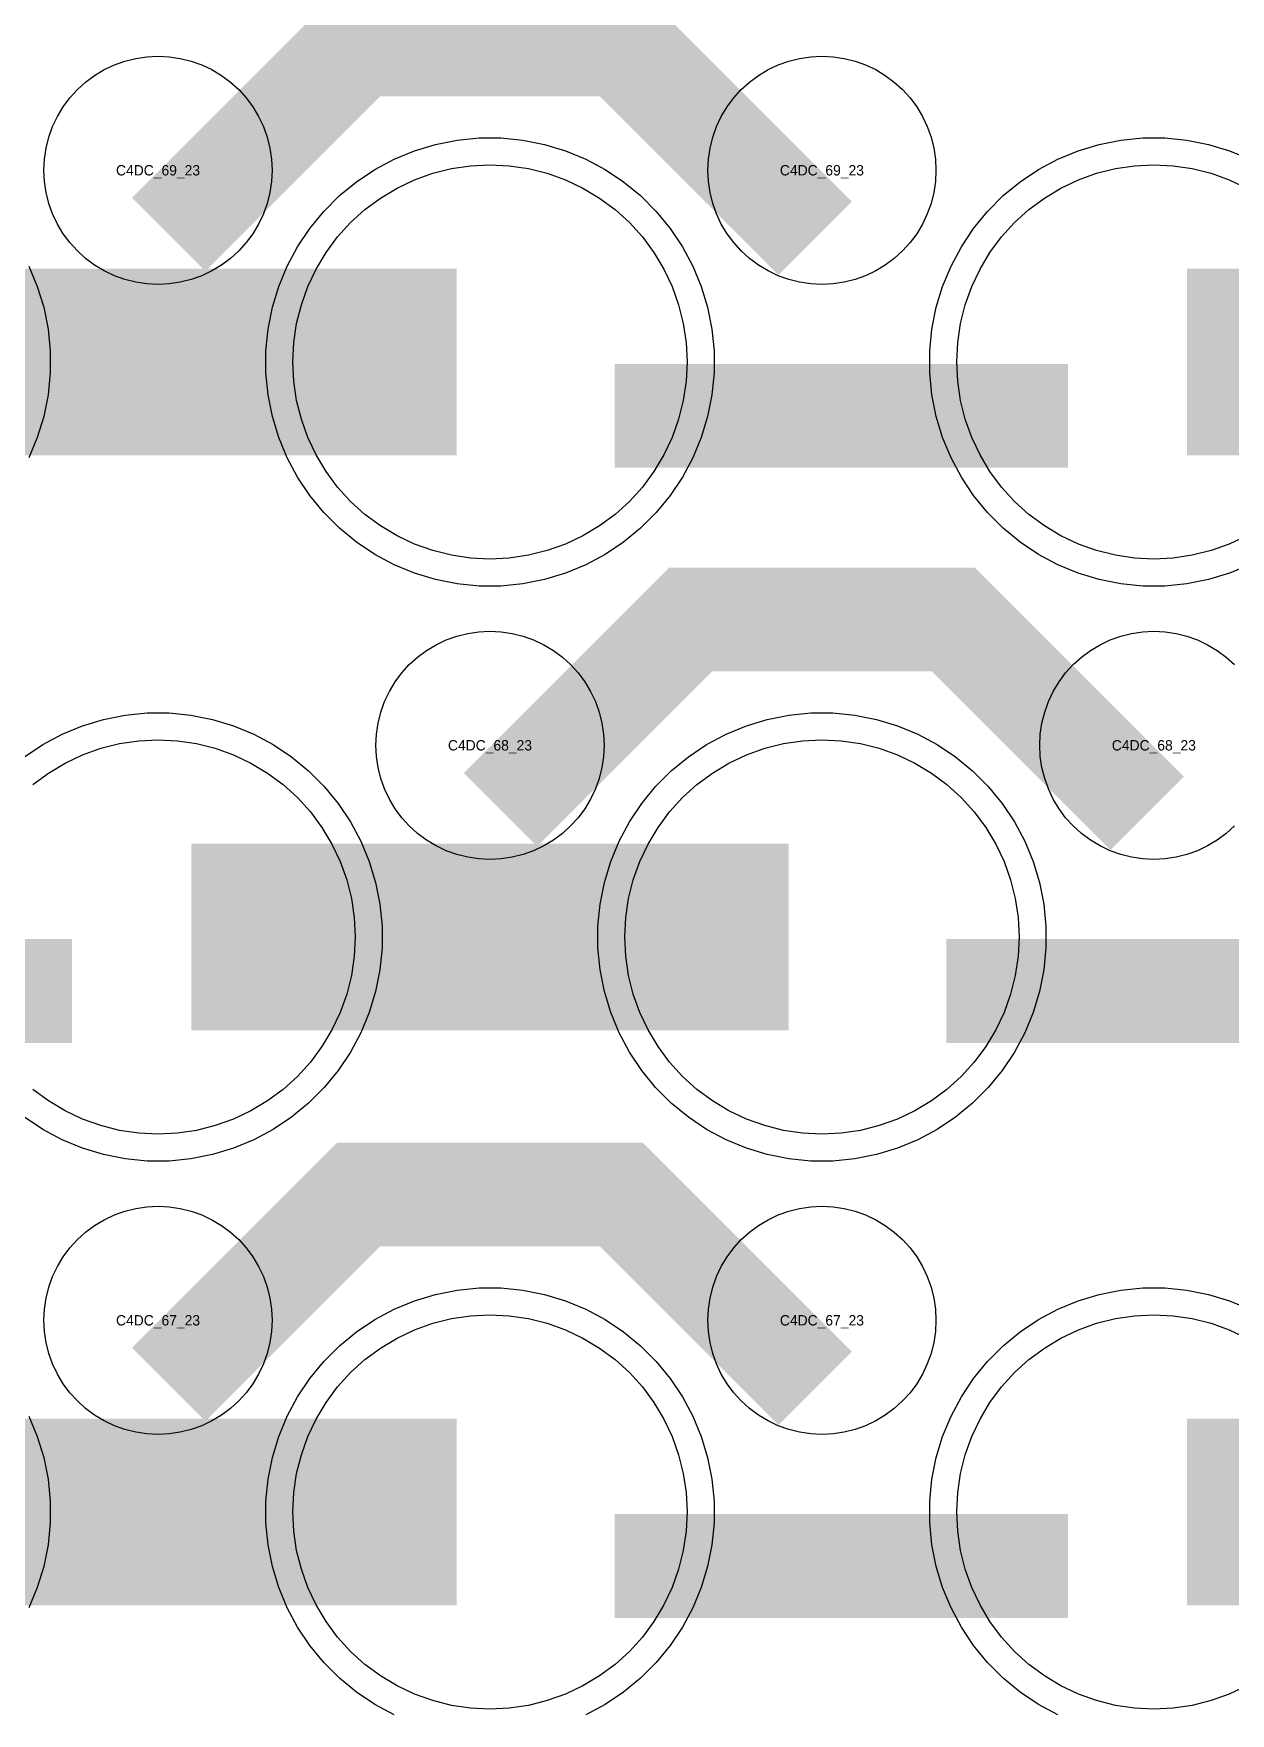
# Model space of a CAD drawing. Extents: x -11880 to 11880, y -14992 to 14992.
# Drawn here: x -4670 to -4381.5, y -5604.3 to -5199.5 of the extents above; entities that cross this region are included whole.
import ezdxf
from ezdxf.enums import TextEntityAlignment as Align

# ---------------------------------------------------------------- set-up
doc = ezdxf.new("R2010")
doc.units = 0
doc.header["$MEASUREMENT"] = 0
for name, color, linetype in [('GDS_775_DT_237', 138, 'CONTINUOUS'), ('RDL1_FS', 34, 'CONTINUOUS'), ('RDL_BS', 160, 'CONTINUOUS')]:
    doc.layers.add(name, color=color, linetype=linetype)

msp = doc.modelspace()

# ---------------------------------------------------------------- linework, layer by layer
at = {"layer": 'RDL1_FS'}
msp.add_lwpolyline([(-4560, -5326.154), (-4564.657, -5325.925), (-4569.268, -5325.241), (-4573.791, -5324.109), (-4578.181, -5322.537), (-4582.395, -5320.545), (-4586.395, -5318.147), (-4590.14, -5315.369), (-4593.594, -5312.239), (-4596.724, -5308.785), (-4599.502, -5305.04), (-4601.9, -5301.04), (-4603.892, -5296.826), (-4605.464, -5292.436), (-4606.596, -5287.913), (-4607.28, -5283.302), (-4607.509, -5278.645), (-4607.28, -5273.988), (-4606.596, -5269.377), (-4605.464, -5264.854), (-4603.892, -5260.464), (-4601.9, -5256.25), (-4599.502, -5252.25), (-4596.724, -5248.505), (-4593.594, -5245.051), (-4590.14, -5241.921), (-4586.395, -5239.143), (-4582.395, -5236.745), (-4578.181, -5234.753), (-4573.791, -5233.181), (-4569.268, -5232.049), (-4564.657, -5231.365), (-4560, -5231.136), (-4555.343, -5231.365), (-4550.732, -5232.049), (-4546.209, -5233.181), (-4541.819, -5234.753), (-4537.605, -5236.745), (-4533.605, -5239.143), (-4529.86, -5241.921), (-4526.406, -5245.051), (-4523.276, -5248.505), (-4520.498, -5252.25), (-4518.1, -5256.25), (-4516.108, -5260.464), (-4514.536, -5264.854), (-4513.404, -5269.377), (-4512.72, -5273.988), (-4512.491, -5278.645), (-4512.72, -5283.302), (-4513.404, -5287.913), (-4514.536, -5292.436), (-4516.108, -5296.826), (-4518.1, -5301.04), (-4520.498, -5305.04), (-4523.276, -5308.785), (-4526.406, -5312.239), (-4529.86, -5315.369), (-4533.605, -5318.147), (-4537.605, -5320.545), (-4541.819, -5322.537), (-4546.209, -5324.109), (-4550.732, -5325.241), (-4555.343, -5325.925)], close=True, dxfattribs=at)
msp.add_lwpolyline([(-4377.605, -5320.545), (-4381.819, -5322.537), (-4386.209, -5324.109), (-4390.732, -5325.241), (-4395.343, -5325.925), (-4400, -5326.154), (-4404.657, -5325.925), (-4409.268, -5325.241), (-4413.791, -5324.109), (-4418.181, -5322.537), (-4422.395, -5320.545), (-4426.395, -5318.147), (-4430.14, -5315.369), (-4433.594, -5312.239), (-4436.724, -5308.785), (-4439.502, -5305.04), (-4441.9, -5301.04), (-4443.892, -5296.826), (-4445.464, -5292.436), (-4446.596, -5287.913), (-4447.28, -5283.302), (-4447.509, -5278.645), (-4447.28, -5273.988), (-4446.596, -5269.377), (-4445.464, -5264.854), (-4443.892, -5260.464), (-4441.9, -5256.25), (-4439.502, -5252.25), (-4436.724, -5248.505), (-4433.594, -5245.051), (-4430.14, -5241.921), (-4426.395, -5239.143), (-4422.395, -5236.745), (-4418.181, -5234.753), (-4413.791, -5233.181), (-4409.268, -5232.049), (-4404.657, -5231.365), (-4400, -5231.136), (-4395.343, -5231.365), (-4390.732, -5232.049), (-4386.209, -5233.181), (-4381.819, -5234.753), (-4377.605, -5236.745)], dxfattribs=at)
for points in [[(-4711.998, -5278.645, 45, 45, 0), (-4639.998, -5278.645, 45, 45, 0)], [(-4639.998, -5278.645, 45, 45, 0), (-4567.998, -5278.645, 45, 45, 0)], [(-4391.998, -5278.645, 45, 45, 0), (-4319.998, -5278.645, 45, 45, 0)]]:
    msp.add_lwpolyline(points, format="xyseb", dxfattribs=at)
at = {"layer": 'RDL1_FS', "color": 240, "true_color": 0xed1f24}
for points in [[(-4670.14, -5380.486), (-4666.395, -5377.708), (-4662.395, -5375.31), (-4658.181, -5373.318), (-4653.791, -5371.746), (-4649.268, -5370.614), (-4644.657, -5369.93), (-4640, -5369.701), (-4635.343, -5369.93), (-4630.732, -5370.614), (-4626.209, -5371.746), (-4621.819, -5373.318), (-4617.605, -5375.31), (-4613.605, -5377.708), (-4609.86, -5380.486), (-4606.406, -5383.616), (-4603.276, -5387.07), (-4600.498, -5390.815), (-4598.1, -5394.815), (-4596.108, -5399.029), (-4594.536, -5403.419), (-4593.404, -5407.942), (-4592.72, -5412.553), (-4592.491, -5417.21), (-4592.72, -5421.867), (-4593.404, -5426.478), (-4594.536, -5431.001), (-4596.108, -5435.391), (-4598.1, -5439.605), (-4600.498, -5443.605), (-4603.276, -5447.35), (-4606.406, -5450.804), (-4609.86, -5453.934), (-4613.605, -5456.712), (-4617.605, -5459.11), (-4621.819, -5461.102), (-4626.209, -5462.674), (-4630.732, -5463.806), (-4635.343, -5464.49), (-4640, -5464.719), (-4644.657, -5464.49), (-4649.268, -5463.806), (-4653.791, -5462.674), (-4658.181, -5461.102), (-4662.395, -5459.11), (-4666.395, -5456.712), (-4670.14, -5453.934)], [(-4377.605, -5597.67), (-4381.819, -5599.662), (-4386.209, -5601.234), (-4390.732, -5602.366), (-4395.343, -5603.05), (-4400, -5603.279), (-4404.657, -5603.05), (-4409.268, -5602.366), (-4413.791, -5601.234), (-4418.181, -5599.662), (-4422.395, -5597.67), (-4426.395, -5595.272), (-4430.14, -5592.494), (-4433.594, -5589.364), (-4436.724, -5585.91), (-4439.502, -5582.165), (-4441.9, -5578.165), (-4443.892, -5573.951), (-4445.464, -5569.561), (-4446.596, -5565.038), (-4447.28, -5560.427), (-4447.509, -5555.77), (-4447.28, -5551.113), (-4446.596, -5546.502), (-4445.464, -5541.979), (-4443.892, -5537.589), (-4441.9, -5533.375), (-4439.502, -5529.375), (-4436.724, -5525.63), (-4433.594, -5522.176), (-4430.14, -5519.046), (-4426.395, -5516.268), (-4422.395, -5513.87), (-4418.181, -5511.878), (-4413.791, -5510.306), (-4409.268, -5509.174), (-4404.657, -5508.49), (-4400, -5508.261), (-4395.343, -5508.49), (-4390.732, -5509.174), (-4386.209, -5510.306), (-4381.819, -5511.878), (-4377.605, -5513.87)]]:
    msp.add_lwpolyline(points, dxfattribs=at)
for points in [[(-4480, -5464.719), (-4484.657, -5464.49), (-4489.268, -5463.806), (-4493.791, -5462.674), (-4498.181, -5461.102), (-4502.395, -5459.11), (-4506.395, -5456.712), (-4510.14, -5453.934), (-4513.594, -5450.804), (-4516.724, -5447.35), (-4519.502, -5443.605), (-4521.9, -5439.605), (-4523.892, -5435.391), (-4525.464, -5431.001), (-4526.596, -5426.478), (-4527.28, -5421.867), (-4527.509, -5417.21), (-4527.28, -5412.553), (-4526.596, -5407.942), (-4525.464, -5403.419), (-4523.892, -5399.029), (-4521.9, -5394.815), (-4519.502, -5390.815), (-4516.724, -5387.07), (-4513.594, -5383.616), (-4510.14, -5380.486), (-4506.395, -5377.708), (-4502.395, -5375.31), (-4498.181, -5373.318), (-4493.791, -5371.746), (-4489.268, -5370.614), (-4484.657, -5369.93), (-4480, -5369.701), (-4475.343, -5369.93), (-4470.732, -5370.614), (-4466.209, -5371.746), (-4461.819, -5373.318), (-4457.605, -5375.31), (-4453.605, -5377.708), (-4449.86, -5380.486), (-4446.406, -5383.616), (-4443.276, -5387.07), (-4440.498, -5390.815), (-4438.1, -5394.815), (-4436.108, -5399.029), (-4434.536, -5403.419), (-4433.404, -5407.942), (-4432.72, -5412.553), (-4432.491, -5417.21), (-4432.72, -5421.867), (-4433.404, -5426.478), (-4434.536, -5431.001), (-4436.108, -5435.391), (-4438.1, -5439.605), (-4440.498, -5443.605), (-4443.276, -5447.35), (-4446.406, -5450.804), (-4449.86, -5453.934), (-4453.605, -5456.712), (-4457.605, -5459.11), (-4461.819, -5461.102), (-4466.209, -5462.674), (-4470.732, -5463.806), (-4475.343, -5464.49)], [(-4560, -5603.279), (-4564.657, -5603.05), (-4569.268, -5602.366), (-4573.791, -5601.234), (-4578.181, -5599.662), (-4582.395, -5597.67), (-4586.395, -5595.272), (-4590.14, -5592.494), (-4593.594, -5589.364), (-4596.724, -5585.91), (-4599.502, -5582.165), (-4601.9, -5578.165), (-4603.892, -5573.951), (-4605.464, -5569.561), (-4606.596, -5565.038), (-4607.28, -5560.427), (-4607.509, -5555.77), (-4607.28, -5551.113), (-4606.596, -5546.502), (-4605.464, -5541.979), (-4603.892, -5537.589), (-4601.9, -5533.375), (-4599.502, -5529.375), (-4596.724, -5525.63), (-4593.594, -5522.176), (-4590.14, -5519.046), (-4586.395, -5516.268), (-4582.395, -5513.87), (-4578.181, -5511.878), (-4573.791, -5510.306), (-4569.268, -5509.174), (-4564.657, -5508.49), (-4560, -5508.261), (-4555.343, -5508.49), (-4550.732, -5509.174), (-4546.209, -5510.306), (-4541.819, -5511.878), (-4537.605, -5513.87), (-4533.605, -5516.268), (-4529.86, -5519.046), (-4526.406, -5522.176), (-4523.276, -5525.63), (-4520.498, -5529.375), (-4518.1, -5533.375), (-4516.108, -5537.589), (-4514.536, -5541.979), (-4513.404, -5546.502), (-4512.72, -5551.113), (-4512.491, -5555.77), (-4512.72, -5560.427), (-4513.404, -5565.038), (-4514.536, -5569.561), (-4516.108, -5573.951), (-4518.1, -5578.165), (-4520.498, -5582.165), (-4523.276, -5585.91), (-4526.406, -5589.364), (-4529.86, -5592.494), (-4533.605, -5595.272), (-4537.605, -5597.67), (-4541.819, -5599.662), (-4546.209, -5601.234), (-4550.732, -5602.366), (-4555.343, -5603.05)]]:
    msp.add_lwpolyline(points, close=True, dxfattribs=at)
for points in [[(-4631.998, -5417.21, 45, 45, 0), (-4559.998, -5417.21, 45, 45, 0)], [(-4559.998, -5417.21, 45, 45, 0), (-4487.998, -5417.21, 45, 45, 0)], [(-4711.998, -5555.77, 45, 45, 0), (-4639.998, -5555.77, 45, 45, 0)], [(-4639.998, -5555.77, 45, 45, 0), (-4567.998, -5555.77, 45, 45, 0)], [(-4391.998, -5555.77, 45, 45, 0), (-4319.998, -5555.77, 45, 45, 0)]]:
    msp.add_lwpolyline(points, format="xyseb", dxfattribs=at)
at = {"layer": 'RDL_BS'}
for points in [[(-4637.438, -5247.959, 25, 25, 0), (-4591.623, -5202.144, 25, 25, 0), (-4558.07, -5202.144, 25, 25, 0)], [(-4481.599, -5248.858, 25, 25, 0), (-4528.313, -5202.144, 25, 25, 0), (-4558.071, -5202.144, 25, 25, 0)], [(-4529.984, -5291.658, 25, 25, 0), (-4420.719, -5291.658, 25, 25, 0)], [(-4557.438, -5386.524, 25, 25, 0), (-4511.623, -5340.709, 25, 25, 0), (-4478.07, -5340.709, 25, 25, 0)], [(-4401.599, -5387.423, 25, 25, 0), (-4448.313, -5340.709, 25, 25, 0), (-4478.071, -5340.709, 25, 25, 0)], [(-4637.438, -5525.084, 25, 25, 0), (-4591.623, -5479.269, 25, 25, 0), (-4558.07, -5479.269, 25, 25, 0)], [(-4481.599, -5525.983, 25, 25, 0), (-4528.313, -5479.269, 25, 25, 0), (-4558.071, -5479.269, 25, 25, 0)]]:
    msp.add_lwpolyline(points, format="xyseb", dxfattribs=at)
for points in [[(-4640, -5259.951), (-4642.693, -5259.819), (-4645.365, -5259.423), (-4647.984, -5258.766), (-4650.519, -5257.859), (-4652.956, -5256.707), (-4655.28, -5255.314), (-4657.443, -5253.711), (-4659.442, -5251.899), (-4661.254, -5249.9), (-4662.857, -5247.737), (-4664.25, -5245.413), (-4665.402, -5242.976), (-4666.309, -5240.441), (-4666.966, -5237.822), (-4667.362, -5235.15), (-4667.494, -5232.457), (-4667.362, -5229.764), (-4666.966, -5227.092), (-4666.309, -5224.473), (-4665.402, -5221.938), (-4664.25, -5219.501), (-4662.857, -5217.177), (-4661.254, -5215.014), (-4659.442, -5213.015), (-4657.443, -5211.203), (-4655.28, -5209.6), (-4652.956, -5208.207), (-4650.519, -5207.055), (-4647.984, -5206.148), (-4645.365, -5205.491), (-4642.693, -5205.095), (-4640, -5204.963), (-4637.307, -5205.095), (-4634.635, -5205.491), (-4632.016, -5206.148), (-4629.481, -5207.055), (-4627.044, -5208.207), (-4624.72, -5209.6), (-4622.557, -5211.203), (-4620.558, -5213.015), (-4618.746, -5215.014), (-4617.143, -5217.177), (-4615.75, -5219.501), (-4614.598, -5221.938), (-4613.691, -5224.473), (-4613.034, -5227.092), (-4612.638, -5229.764), (-4612.506, -5232.457), (-4612.638, -5235.15), (-4613.034, -5237.822), (-4613.691, -5240.441), (-4614.598, -5242.976), (-4615.75, -5245.413), (-4617.143, -5247.737), (-4618.746, -5249.9), (-4620.558, -5251.899), (-4622.557, -5253.711), (-4624.72, -5255.314), (-4627.044, -5256.707), (-4629.481, -5257.859), (-4632.016, -5258.766), (-4634.635, -5259.423), (-4637.307, -5259.819)], [(-4480, -5259.951), (-4482.693, -5259.819), (-4485.365, -5259.423), (-4487.984, -5258.766), (-4490.519, -5257.859), (-4492.956, -5256.707), (-4495.28, -5255.314), (-4497.443, -5253.711), (-4499.442, -5251.899), (-4501.254, -5249.9), (-4502.857, -5247.737), (-4504.25, -5245.413), (-4505.402, -5242.976), (-4506.309, -5240.441), (-4506.966, -5237.822), (-4507.362, -5235.15), (-4507.494, -5232.457), (-4507.362, -5229.764), (-4506.966, -5227.092), (-4506.309, -5224.473), (-4505.402, -5221.938), (-4504.25, -5219.501), (-4502.857, -5217.177), (-4501.254, -5215.014), (-4499.442, -5213.015), (-4497.443, -5211.203), (-4495.28, -5209.6), (-4492.956, -5208.207), (-4490.519, -5207.055), (-4487.984, -5206.148), (-4485.365, -5205.491), (-4482.693, -5205.095), (-4480, -5204.963), (-4477.307, -5205.095), (-4474.635, -5205.491), (-4472.016, -5206.148), (-4469.481, -5207.055), (-4467.044, -5208.207), (-4464.72, -5209.6), (-4462.557, -5211.203), (-4460.558, -5213.015), (-4458.746, -5215.014), (-4457.143, -5217.177), (-4455.75, -5219.501), (-4454.598, -5221.938), (-4453.691, -5224.473), (-4453.034, -5227.092), (-4452.638, -5229.764), (-4452.506, -5232.457), (-4452.638, -5235.15), (-4453.034, -5237.822), (-4453.691, -5240.441), (-4454.598, -5242.976), (-4455.75, -5245.413), (-4457.143, -5247.737), (-4458.746, -5249.9), (-4460.558, -5251.899), (-4462.557, -5253.711), (-4464.72, -5255.314), (-4467.044, -5256.707), (-4469.481, -5257.859), (-4472.016, -5258.766), (-4474.635, -5259.423), (-4477.307, -5259.819)], [(-4562.644, -5332.645), (-4567.938, -5332.128), (-4573.165, -5331.082), (-4578.205, -5329.551), (-4583.115, -5327.52), (-4587.777, -5325.028), (-4592.191, -5322.081), (-4596.292, -5318.719), (-4600.074, -5314.937), (-4603.436, -5310.836), (-4606.383, -5306.422), (-4608.875, -5301.76), (-4610.906, -5296.85), (-4612.437, -5291.81), (-4613.483, -5286.583), (-4614, -5281.289), (-4614, -5276.001), (-4613.483, -5270.707), (-4612.437, -5265.48), (-4610.906, -5260.44), (-4608.875, -5255.53), (-4606.383, -5250.868), (-4603.436, -5246.454), (-4600.074, -5242.353), (-4596.292, -5238.571), (-4592.191, -5235.209), (-4587.777, -5232.262), (-4583.115, -5229.77), (-4578.205, -5227.739), (-4573.165, -5226.208), (-4567.938, -5225.162), (-4562.644, -5224.645), (-4557.356, -5224.645), (-4552.062, -5225.162), (-4546.835, -5226.208), (-4541.795, -5227.739), (-4536.885, -5229.77), (-4532.223, -5232.262), (-4527.809, -5235.209), (-4523.708, -5238.571), (-4519.926, -5242.353), (-4516.564, -5246.454), (-4513.617, -5250.868), (-4511.125, -5255.53), (-4509.094, -5260.44), (-4507.563, -5265.48), (-4506.517, -5270.707), (-4506, -5276.001), (-4506, -5281.289), (-4506.517, -5286.583), (-4507.563, -5291.81), (-4509.094, -5296.85), (-4511.125, -5301.76), (-4513.617, -5306.422), (-4516.564, -5310.836), (-4519.926, -5314.937), (-4523.708, -5318.719), (-4527.809, -5322.081), (-4532.223, -5325.028), (-4536.885, -5327.52), (-4541.795, -5329.551), (-4546.835, -5331.082), (-4552.062, -5332.128), (-4557.356, -5332.645)], [(-4560, -5398.516), (-4562.693, -5398.384), (-4565.365, -5397.988), (-4567.984, -5397.331), (-4570.519, -5396.424), (-4572.956, -5395.272), (-4575.28, -5393.879), (-4577.443, -5392.276), (-4579.442, -5390.464), (-4581.254, -5388.465), (-4582.857, -5386.302), (-4584.25, -5383.978), (-4585.402, -5381.541), (-4586.309, -5379.006), (-4586.966, -5376.387), (-4587.362, -5373.715), (-4587.494, -5371.022), (-4587.362, -5368.329), (-4586.966, -5365.657), (-4586.309, -5363.038), (-4585.402, -5360.503), (-4584.25, -5358.066), (-4582.857, -5355.742), (-4581.254, -5353.579), (-4579.442, -5351.58), (-4577.443, -5349.768), (-4575.28, -5348.165), (-4572.956, -5346.772), (-4570.519, -5345.62), (-4567.984, -5344.713), (-4565.365, -5344.056), (-4562.693, -5343.66), (-4560, -5343.528), (-4557.307, -5343.66), (-4554.635, -5344.056), (-4552.016, -5344.713), (-4549.481, -5345.62), (-4547.044, -5346.772), (-4544.72, -5348.165), (-4542.557, -5349.768), (-4540.558, -5351.58), (-4538.746, -5353.579), (-4537.143, -5355.742), (-4535.75, -5358.066), (-4534.598, -5360.503), (-4533.691, -5363.038), (-4533.034, -5365.657), (-4532.638, -5368.329), (-4532.506, -5371.022), (-4532.638, -5373.715), (-4533.034, -5376.387), (-4533.691, -5379.006), (-4534.598, -5381.541), (-4535.75, -5383.978), (-4537.143, -5386.302), (-4538.746, -5388.465), (-4540.558, -5390.464), (-4542.557, -5392.276), (-4544.72, -5393.879), (-4547.044, -5395.272), (-4549.481, -5396.424), (-4552.016, -5397.331), (-4554.635, -5397.988), (-4557.307, -5398.384)], [(-4640, -5537.076), (-4642.693, -5536.944), (-4645.365, -5536.548), (-4647.984, -5535.891), (-4650.519, -5534.984), (-4652.956, -5533.832), (-4655.28, -5532.439), (-4657.443, -5530.836), (-4659.442, -5529.024), (-4661.254, -5527.025), (-4662.857, -5524.862), (-4664.25, -5522.538), (-4665.402, -5520.101), (-4666.309, -5517.566), (-4666.966, -5514.947), (-4667.362, -5512.275), (-4667.494, -5509.582), (-4667.362, -5506.889), (-4666.966, -5504.217), (-4666.309, -5501.598), (-4665.402, -5499.063), (-4664.25, -5496.626), (-4662.857, -5494.302), (-4661.254, -5492.139), (-4659.442, -5490.14), (-4657.443, -5488.328), (-4655.28, -5486.725), (-4652.956, -5485.332), (-4650.519, -5484.18), (-4647.984, -5483.273), (-4645.365, -5482.616), (-4642.693, -5482.22), (-4640, -5482.088), (-4637.307, -5482.22), (-4634.635, -5482.616), (-4632.016, -5483.273), (-4629.481, -5484.18), (-4627.044, -5485.332), (-4624.72, -5486.725), (-4622.557, -5488.328), (-4620.558, -5490.14), (-4618.746, -5492.139), (-4617.143, -5494.302), (-4615.75, -5496.626), (-4614.598, -5499.063), (-4613.691, -5501.598), (-4613.034, -5504.217), (-4612.638, -5506.889), (-4612.506, -5509.582), (-4612.638, -5512.275), (-4613.034, -5514.947), (-4613.691, -5517.566), (-4614.598, -5520.101), (-4615.75, -5522.538), (-4617.143, -5524.862), (-4618.746, -5527.025), (-4620.558, -5529.024), (-4622.557, -5530.836), (-4624.72, -5532.439), (-4627.044, -5533.832), (-4629.481, -5534.984), (-4632.016, -5535.891), (-4634.635, -5536.548), (-4637.307, -5536.944)], [(-4480, -5537.076), (-4482.693, -5536.944), (-4485.365, -5536.548), (-4487.984, -5535.891), (-4490.519, -5534.984), (-4492.956, -5533.832), (-4495.28, -5532.439), (-4497.443, -5530.836), (-4499.442, -5529.024), (-4501.254, -5527.025), (-4502.857, -5524.862), (-4504.25, -5522.538), (-4505.402, -5520.101), (-4506.309, -5517.566), (-4506.966, -5514.947), (-4507.362, -5512.275), (-4507.494, -5509.582), (-4507.362, -5506.889), (-4506.966, -5504.217), (-4506.309, -5501.598), (-4505.402, -5499.063), (-4504.25, -5496.626), (-4502.857, -5494.302), (-4501.254, -5492.139), (-4499.442, -5490.14), (-4497.443, -5488.328), (-4495.28, -5486.725), (-4492.956, -5485.332), (-4490.519, -5484.18), (-4487.984, -5483.273), (-4485.365, -5482.616), (-4482.693, -5482.22), (-4480, -5482.088), (-4477.307, -5482.22), (-4474.635, -5482.616), (-4472.016, -5483.273), (-4469.481, -5484.18), (-4467.044, -5485.332), (-4464.72, -5486.725), (-4462.557, -5488.328), (-4460.558, -5490.14), (-4458.746, -5492.139), (-4457.143, -5494.302), (-4455.75, -5496.626), (-4454.598, -5499.063), (-4453.691, -5501.598), (-4453.034, -5504.217), (-4452.638, -5506.889), (-4452.506, -5509.582), (-4452.638, -5512.275), (-4453.034, -5514.947), (-4453.691, -5517.566), (-4454.598, -5520.101), (-4455.75, -5522.538), (-4457.143, -5524.862), (-4458.746, -5527.025), (-4460.558, -5529.024), (-4462.557, -5530.836), (-4464.72, -5532.439), (-4467.044, -5533.832), (-4469.481, -5534.984), (-4472.016, -5535.891), (-4474.635, -5536.548), (-4477.307, -5536.944)]]:
    msp.add_lwpolyline(points, close=True, dxfattribs=at)
for points in [[(-4376.885, -5327.52), (-4381.795, -5329.551), (-4386.835, -5331.082), (-4392.062, -5332.128), (-4397.356, -5332.645), (-4402.644, -5332.645), (-4407.938, -5332.128), (-4413.165, -5331.082), (-4418.205, -5329.551), (-4423.115, -5327.52), (-4427.777, -5325.028), (-4432.191, -5322.081), (-4436.292, -5318.719), (-4440.074, -5314.937), (-4443.436, -5310.836), (-4446.383, -5306.422), (-4448.875, -5301.76), (-4450.906, -5296.85), (-4452.437, -5291.81), (-4453.483, -5286.583), (-4454, -5281.289), (-4454, -5276.001), (-4453.483, -5270.707), (-4452.437, -5265.48), (-4450.906, -5260.44), (-4448.875, -5255.53), (-4446.383, -5250.868), (-4443.436, -5246.454), (-4440.074, -5242.353), (-4436.292, -5238.571), (-4432.191, -5235.209), (-4427.777, -5232.262), (-4423.115, -5229.77), (-4418.205, -5227.739), (-4413.165, -5226.208), (-4407.938, -5225.162), (-4402.644, -5224.645), (-4397.356, -5224.645), (-4392.062, -5225.162), (-4386.835, -5226.208), (-4381.795, -5227.739), (-4376.885, -5229.77)], [(-4671.125, -5255.53), (-4669.094, -5260.44), (-4667.563, -5265.48), (-4666.517, -5270.707), (-4666, -5276.001), (-4666, -5281.289), (-4666.517, -5286.583), (-4667.563, -5291.81), (-4669.094, -5296.85), (-4671.125, -5301.76)], [(-4380.558, -5390.464), (-4382.557, -5392.276), (-4384.72, -5393.879), (-4387.044, -5395.272), (-4389.481, -5396.424), (-4392.016, -5397.331), (-4394.635, -5397.988), (-4397.307, -5398.384), (-4400, -5398.516), (-4402.693, -5398.384), (-4405.365, -5397.988), (-4407.984, -5397.331), (-4410.519, -5396.424), (-4412.956, -5395.272), (-4415.28, -5393.879), (-4417.443, -5392.276), (-4419.442, -5390.464), (-4421.254, -5388.465), (-4422.857, -5386.302), (-4424.25, -5383.978), (-4425.402, -5381.541), (-4426.309, -5379.006), (-4426.966, -5376.387), (-4427.362, -5373.715), (-4427.494, -5371.022), (-4427.362, -5368.329), (-4426.966, -5365.657), (-4426.309, -5363.038), (-4425.402, -5360.503), (-4424.25, -5358.066), (-4422.857, -5355.742), (-4421.254, -5353.579), (-4419.442, -5351.58), (-4417.443, -5349.768), (-4415.28, -5348.165), (-4412.956, -5346.772), (-4410.519, -5345.62), (-4407.984, -5344.713), (-4405.365, -5344.056), (-4402.693, -5343.66), (-4400, -5343.528), (-4397.307, -5343.66), (-4394.635, -5344.056), (-4392.016, -5344.713), (-4389.481, -5345.62), (-4387.044, -5346.772), (-4384.72, -5348.165), (-4382.557, -5349.768), (-4380.558, -5351.58)]]:
    msp.add_lwpolyline(points, dxfattribs=at)
at = {"layer": 'RDL_BS', "color": 240, "true_color": 0xed1f24}
for points in [[(-4672.191, -5373.774), (-4667.777, -5370.827), (-4663.115, -5368.335), (-4658.205, -5366.304), (-4653.165, -5364.773), (-4647.938, -5363.727), (-4642.644, -5363.21), (-4637.356, -5363.21), (-4632.062, -5363.727), (-4626.835, -5364.773), (-4621.795, -5366.304), (-4616.885, -5368.335), (-4612.223, -5370.827), (-4607.809, -5373.774), (-4603.708, -5377.136), (-4599.926, -5380.918), (-4596.564, -5385.019), (-4593.617, -5389.433), (-4591.125, -5394.095), (-4589.094, -5399.005), (-4587.563, -5404.045), (-4586.517, -5409.272), (-4586, -5414.566), (-4586, -5419.854), (-4586.517, -5425.148), (-4587.563, -5430.375), (-4589.094, -5435.415), (-4591.125, -5440.325), (-4593.617, -5444.987), (-4596.564, -5449.401), (-4599.926, -5453.502), (-4603.708, -5457.284), (-4607.809, -5460.646), (-4612.223, -5463.593), (-4616.885, -5466.085), (-4621.795, -5468.116), (-4626.835, -5469.647), (-4632.062, -5470.693), (-4637.356, -5471.21), (-4642.644, -5471.21), (-4647.938, -5470.693), (-4653.165, -5469.647), (-4658.205, -5468.116), (-4663.115, -5466.085), (-4667.777, -5463.593), (-4672.191, -5460.646)], [(-4583.115, -5604.645), (-4587.777, -5602.153), (-4592.191, -5599.206), (-4596.292, -5595.844), (-4600.074, -5592.062), (-4603.436, -5587.961), (-4606.383, -5583.547), (-4608.875, -5578.885), (-4610.906, -5573.975), (-4612.437, -5568.935), (-4613.483, -5563.708), (-4614, -5558.414), (-4614, -5553.126), (-4613.483, -5547.832), (-4612.437, -5542.605), (-4610.906, -5537.565), (-4608.875, -5532.655), (-4606.383, -5527.993), (-4603.436, -5523.579), (-4600.074, -5519.478), (-4596.292, -5515.696), (-4592.191, -5512.334), (-4587.777, -5509.387), (-4583.115, -5506.895), (-4578.205, -5504.864), (-4573.165, -5503.333), (-4567.938, -5502.287), (-4562.644, -5501.77), (-4557.356, -5501.77), (-4552.062, -5502.287), (-4546.835, -5503.333), (-4541.795, -5504.864), (-4536.885, -5506.895), (-4532.223, -5509.387), (-4527.809, -5512.334), (-4523.708, -5515.696), (-4519.926, -5519.478), (-4516.564, -5523.579), (-4513.617, -5527.993), (-4511.125, -5532.655), (-4509.094, -5537.565), (-4507.563, -5542.605), (-4506.517, -5547.832), (-4506, -5553.126), (-4506, -5558.414), (-4506.517, -5563.708), (-4507.563, -5568.935), (-4509.094, -5573.975), (-4511.125, -5578.885), (-4513.617, -5583.547), (-4516.564, -5587.961), (-4519.926, -5592.062), (-4523.708, -5595.844), (-4527.809, -5599.206), (-4532.223, -5602.153), (-4536.885, -5604.645)], [(-4423.115, -5604.645), (-4427.777, -5602.153), (-4432.191, -5599.206), (-4436.292, -5595.844), (-4440.074, -5592.062), (-4443.436, -5587.961), (-4446.383, -5583.547), (-4448.875, -5578.885), (-4450.906, -5573.975), (-4452.437, -5568.935), (-4453.483, -5563.708), (-4454, -5558.414), (-4454, -5553.126), (-4453.483, -5547.832), (-4452.437, -5542.605), (-4450.906, -5537.565), (-4448.875, -5532.655), (-4446.383, -5527.993), (-4443.436, -5523.579), (-4440.074, -5519.478), (-4436.292, -5515.696), (-4432.191, -5512.334), (-4427.777, -5509.387), (-4423.115, -5506.895), (-4418.205, -5504.864), (-4413.165, -5503.333), (-4407.938, -5502.287), (-4402.644, -5501.77), (-4397.356, -5501.77), (-4392.062, -5502.287), (-4386.835, -5503.333), (-4381.795, -5504.864), (-4376.885, -5506.895)], [(-4671.125, -5532.655), (-4669.094, -5537.565), (-4667.563, -5542.605), (-4666.517, -5547.832), (-4666, -5553.126), (-4666, -5558.414), (-4666.517, -5563.708), (-4667.563, -5568.935), (-4669.094, -5573.975), (-4671.125, -5578.885)]]:
    msp.add_lwpolyline(points, dxfattribs=at)
msp.add_lwpolyline([(-4482.644, -5471.21), (-4487.938, -5470.693), (-4493.165, -5469.647), (-4498.205, -5468.116), (-4503.115, -5466.085), (-4507.777, -5463.593), (-4512.191, -5460.646), (-4516.292, -5457.284), (-4520.074, -5453.502), (-4523.436, -5449.401), (-4526.383, -5444.987), (-4528.875, -5440.325), (-4530.906, -5435.415), (-4532.437, -5430.375), (-4533.483, -5425.148), (-4534, -5419.854), (-4534, -5414.566), (-4533.483, -5409.272), (-4532.437, -5404.045), (-4530.906, -5399.005), (-4528.875, -5394.095), (-4526.383, -5389.433), (-4523.436, -5385.019), (-4520.074, -5380.918), (-4516.292, -5377.136), (-4512.191, -5373.774), (-4507.777, -5370.827), (-4503.115, -5368.335), (-4498.205, -5366.304), (-4493.165, -5364.773), (-4487.938, -5363.727), (-4482.644, -5363.21), (-4477.356, -5363.21), (-4472.062, -5363.727), (-4466.835, -5364.773), (-4461.795, -5366.304), (-4456.885, -5368.335), (-4452.223, -5370.827), (-4447.809, -5373.774), (-4443.708, -5377.136), (-4439.926, -5380.918), (-4436.564, -5385.019), (-4433.617, -5389.433), (-4431.125, -5394.095), (-4429.094, -5399.005), (-4427.563, -5404.045), (-4426.517, -5409.272), (-4426, -5414.566), (-4426, -5419.854), (-4426.517, -5425.148), (-4427.563, -5430.375), (-4429.094, -5435.415), (-4431.125, -5440.325), (-4433.617, -5444.987), (-4436.564, -5449.401), (-4439.926, -5453.502), (-4443.708, -5457.284), (-4447.809, -5460.646), (-4452.223, -5463.593), (-4456.885, -5466.085), (-4461.795, -5468.116), (-4466.835, -5469.647), (-4472.062, -5470.693), (-4477.356, -5471.21)], close=True, dxfattribs=at)
for points in [[(-4769.984, -5430.223, 25, 25, 0), (-4660.719, -5430.223, 25, 25, 0)], [(-4449.984, -5430.223, 25, 25, 0), (-4340.719, -5430.223, 25, 25, 0)], [(-4529.984, -5568.783, 25, 25, 0), (-4420.719, -5568.783, 25, 25, 0)]]:
    msp.add_lwpolyline(points, format="xyseb", dxfattribs=at)

# ---------------------------------------------------------------- texts
at = {"layer": 'GDS_775_DT_237'}
for s, p in [('C4DC_69_23', (-4640, -5232.457)), ('C4DC_69_23', (-4640, -5232.457)), ('C4DC_69_23', (-4480, -5232.457)), ('C4DC_69_23', (-4480, -5232.457)), ('C4DC_68_23', (-4560, -5371.022)), ('C4DC_68_23', (-4560, -5371.022)), ('C4DC_68_23', (-4400, -5371.022)), ('C4DC_68_23', (-4400, -5371.022)), ('C4DC_67_23', (-4640, -5509.582)), ('C4DC_67_23', (-4640, -5509.582)), ('C4DC_67_23', (-4480, -5509.582)), ('C4DC_67_23', (-4480, -5509.582))]:
    msp.add_text(s, height=2.5, dxfattribs=at).set_placement(p, align=Align.MIDDLE_CENTER)

doc.saveas('drawing.dxf')
